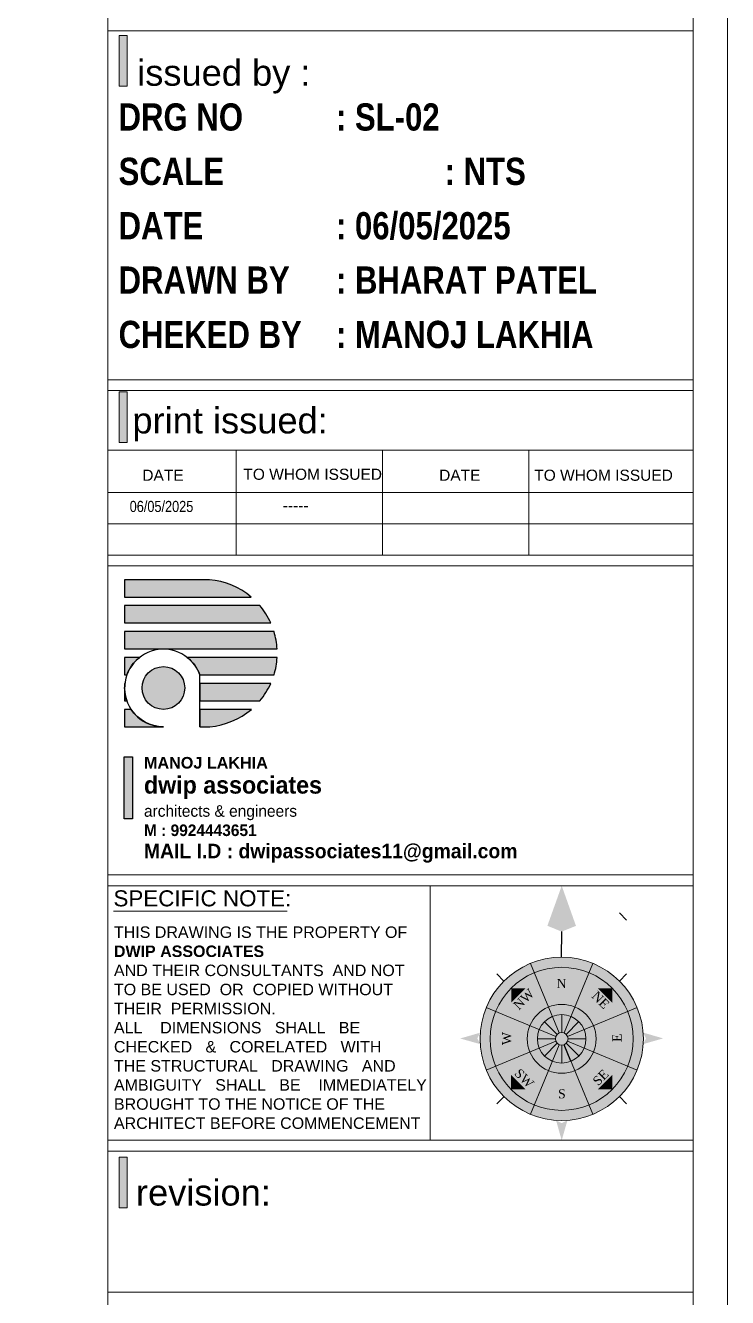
# Model space of a CAD drawing. Header units: millimetres. Extents: x 56222 to 154870, y -176352 to -121287.
# Drawn here: x 149540.8 to 149683.7, y -176092.2 to -175833.4 of the extents above; entities that cross this region are included whole.
import ezdxf
from ezdxf.enums import TextEntityAlignment as Align

# ---------------------------------------------------------------- set-up
doc = ezdxf.new("R2010")
doc.units = ezdxf.units.MM
doc.header["$MEASUREMENT"] = 0
for name, color, linetype, lineweight in [('plot boundary', 26, 'Continuous', 30), ('STAIRCASE', 45, 'Continuous', 25), ('X_SHEET', 7, 'Continuous', 9)]:
    doc.layers.add(name, color=color, linetype=linetype, lineweight=lineweight)
doc.styles.add("Cn_BT_0'-0", font='swissc.ttf')
doc.styles.add('DUTCH801', font='dutcheb.ttf', dxfattribs={"height": 6.5})
doc.styles.add('KATHA', font='swissc.ttf')
doc.styles.get("Standard").update_dxf_attribs({"font": 'arial.ttf', "height": 6})

# ---------------------------------------------------------------- blocks, each defined once
blk = doc.blocks.new('NORTH')
h = blk.add_hatch(color=9)
h.set_gradient(color1=(201, 201, 201), color2=(237, 237, 237), one_color=1, tint=0.9300000071525574, name='SPHERICAL')
edge = h.paths.add_edge_path()
edge.add_arc((329168.3621632035, -156620.0577519589), 24.14051075117318, 0, 360)
at = {"layer": 'X_SHEET'}
for color, points in [(224, [(329168.3937840788, -156574.8264257577), (329168.3734990569, -156588.3563374316), (329164.1479372866, -156586.6587594029)]), (230, [(329172.604132083, -156586.6714375416), (329168.3734990569, -156588.3563374316), (329168.3937840788, -156574.8264257577)]), (47, [(329165.3133689479, -156601.9569072046), (329168.3621632043, -156598.9172412079), (329171.4018292008, -156601.9660354646)]), (47, [(329153.429538835, -156609.3919497874), (329153.4359934898, -156605.0867582552), (329157.7411850221, -156605.0932129096)]), (47, [(329179.0279653758, -156605.1251275897), (329183.333156908, -156605.1315822445), (329183.3267022532, -156609.4367737767)]), (224, [(329143.4240205843, -156619.9287936278), (329144.2671044365, -156618.2362868549), (329138.3503037065, -156619.9364005112)]), (230, [(329144.2721756926, -156621.6187647733), (329143.4240205843, -156619.9287936278), (329138.3503037065, -156619.9364005112)]), (47, [(329147.2216738365, -156620.0292261466), (329150.2704680939, -156616.9895601498), (329150.2613398336, -156623.078020403)]), (47, [(329186.4538796975, -156623.0974179562), (329186.4630079575, -156617.0089577027), (329189.502673954, -156620.0577519591)]), (230, [(329192.4521507145, -156621.6187647733), (329193.3003058228, -156619.9287936278), (329198.3740227006, -156619.9364005112)]), (224, [(329193.3003058228, -156619.9287936278), (329192.4572219706, -156618.2362868549), (329198.3740227006, -156619.9364005112)]), (47, [(329153.3911695001, -156634.9839216731), (329153.3976241551, -156630.6787301413), (329157.6963610327, -156634.9903763278)]), (47, [(329178.9831413864, -156635.0222910077), (329183.2947875729, -156630.7235541302), (329183.2883329185, -156635.0287456625)]), (47, [(329171.3792621133, -156638.1585729527), (329165.2908018605, -156638.149444693), (329168.3304678571, -156641.1982389501)]), (230, [(329166.6755984594, -156644.1335473365), (329168.3655696049, -156644.9817024448), (329168.3579627215, -156650.0554193226)]), (224, [(329168.3655696049, -156644.9817024448), (329170.0580763778, -156644.1386185926), (329168.3579627215, -156650.0554193226)])]:
    blk.add_hatch(color=color, dxfattribs=at).paths.add_polyline_path(points)
at = {"color": 254, "lineweight": 5}
for p, q in [((329185.432082057, -156582.8466500555), (329187.5534024005, -156584.9679703991)), ((329167.0348499589, -156618.7304387143), (329163.2884406234, -156614.9840293787)), ((329168.3621632035, -156618.1806475668), (329168.3621632035, -156612.8824246743)), ((329169.6894764482, -156618.7304387143), (329173.4358857837, -156614.9840293787)), ((329166.4850588114, -156620.0577519589), (329161.186835919, -156620.0577519589)), ((329170.2392675956, -156620.0577519589), (329175.5374904882, -156620.0577519589)), ((329167.0348499589, -156621.3850652036), (329163.2884406234, -156625.1314745391)), ((329168.3621632035, -156621.934856351), (329168.3621632035, -156627.2330792435)), ((329169.6894764482, -156621.3850652036), (329173.4358857837, -156625.1314745391))]:
    blk.add_line(p, q, dxfattribs=at)
at = {"color": 250, "lineweight": 9}
for p, q in [((329151.3035802034, -156602.9878331054), (329149.1822598599, -156600.8665127618)), ((329167.6438264519, -156618.3235336306), (329159.1239896908, -156597.7548281713)), ((329169.0804999553, -156618.3235336306), (329177.6003367161, -156597.7548281712)), ((329185.432082057, -156602.9878331054), (329187.5534024005, -156600.8665127618)), ((329146.0592394161, -156610.8195784457), (329166.6279448753, -156619.3394152072)), ((329170.0963815318, -156619.3394152072), (329190.665086991, -156610.8195784457)), ((329146.0592394161, -156629.2959254722), (329166.6279448753, -156620.7760887106)), ((329159.1239896906, -156642.3606757465), (329167.643826452, -156621.7919702872)), ((329177.6003367164, -156642.3606757465), (329169.0804999552, -156621.7919702872)), ((329170.0963815318, -156620.7760887106), (329190.665086991, -156629.2959254722)), ((329151.3035802034, -156637.1276708124), (329149.1822598599, -156639.248991156)), ((329185.432082057, -156637.1276708124), (329187.5534024005, -156639.248991156))]:
    blk.add_line(p, q, dxfattribs=at)
at = {"color": 1}
blk.add_line((329171.108042077, -156626.6868899763), (329169.0804999553, -156621.7919702872), dxfattribs=at)
at = {"lineweight": 9}
for radius in [24.14051075117318, 21.14051075117984, 10.17532728460417, 7.17532728461083, 1.877104392100591]:
    blk.add_circle((329168.3621632035, -156620.0577519589), radius, dxfattribs=at)
at = {"layer": 'X_SHEET', "color": 29, "linetype": 'Continuous', "lineweight": 25}
blk.add_line((329168.3621632035, -156595.9172412077), (329168.3734990569, -156588.3563374316), dxfattribs=at)
at = {"layer": 'X_SHEET', "color": 26, "linetype": 'ByBlock', "lineweight": -2, "style": 'DUTCH801'}
for s, rotation, p in [('NW', 44.91409808832454, (329156.1914607405, -156607.3916111174)), ('N', 359.9140980894007, (329168.303544484, -156602.3570721998)), ('SE', 44.91409808832454, (329178.9328209858, -156630.5113682479)), ('S', 359.9140980894007, (329168.4133798605, -156634.9479959616))]:
    blk.add_text(s, height=2.7, rotation=rotation, dxfattribs=at).set_placement(p, align=Align.TOP_CENTER)
for s, rotation, p in [('NE', 314.9140980888976, (329178.9289929538, -156609.5513213008)), ('W', 89.91409808963222, (329153.4522928761, -156619.9590685183)), ('E', 89.91409808963222, (329186.0556431458, -156619.7610153191)), ('SW', 314.9140980888976, (329156.3279463934, -156632.6537724308))]:
    blk.add_text(s, height=2.7, rotation=rotation, dxfattribs=at).set_placement(p, align=Align.CENTER)
blk = doc.blocks.new('logo')
at = {"layer": 'STAIRCASE', "linetype": 'Continuous', "ltscale": 15}
h = blk.add_hatch(color=0, dxfattribs=at)
edge = h.paths.add_edge_path()
edge.add_line((52190.17701092365, -8438.837444591703), (52131.53455873378, -8438.837444591703))
edge.add_line((52131.53455873378, -8438.837444591703), (52131.53455873378, -8450.837444591703))
edge.add_line((52131.53455873378, -8450.837444591703), (52219.13353665334, -8450.837444591703))
edge.add_arc((52186.07938607487, -8489.66187546931), 50.98934499907119, 49.58975698155604, 85.39060465791819)
edge = h.paths.add_edge_path()
edge.add_line((52225.03581458451, -8456.763395546865), (52131.53455873378, -8456.763395546865))
edge.add_line((52131.53455873378, -8456.763395546865), (52131.53455873378, -8468.763395546865))
edge.add_line((52131.53455873378, -8468.763395546865), (52232.58924352859, -8468.763395546865))
edge.add_arc((52186.07938607487, -8489.66187546932), 50.98934499907353, 24.19602448674761, 40.1808997135473)
edge = h.paths.add_edge_path()
edge.add_line((52234.82091538775, -8474.689346502026), (52131.53455873378, -8474.689346502026))
edge.add_line((52131.53455873378, -8474.689346502026), (52131.53455873378, -8486.689346502026))
edge.add_line((52131.53455873378, -8486.689346502026), (52236.98201248032, -8486.689346502026))
edge.add_arc((52186.07938607487, -8489.661875469319), 50.98934499907579, 3.342070423068783, 17.07602453624784)
edge = h.paths.add_edge_path()
edge.add_line((52236.98312466052, -8492.615297457187), (52174.84297450418, -8492.615297457187))
edge.add_arc((52158.31490960281, -8513.686848498464), 26.78035086904048, 19.80006977347449, 51.890136656870425, ccw=False)
edge.add_line((52183.51201567423, -8504.615297457187), (52234.82678061332, -8504.615297457187))
edge.add_arc((52186.07938607487, -8489.66187546931), 50.98934499906755, 342.9464344103156, 356.6794360763926)
edge = h.paths.add_edge_path()
edge.add_line((52232.59782423588, -8510.541248412348), (52183.51201567423, -8510.541248412348))
edge.add_line((52183.51201567423, -8510.541248412348), (52183.51201567423, -8522.541248412348))
edge.add_line((52183.51201567423, -8522.541248412348), (52225.0519422947, -8522.541248412348))
edge.add_arc((52186.07938607487, -8489.66187546933), 50.98934499906079, 319.847196360396, 335.8275113473365)
edge = h.paths.add_edge_path()
edge.add_line((52219.15596601582, -8528.46719936751), (52183.51201567423, -8528.46719936751))
edge.add_line((52183.51201567423, -8528.46719936751), (52183.51201567423, -8540.46719936751))
edge.add_line((52183.51201567423, -8540.46719936751), (52190.40747653529, -8540.46719936751))
edge.add_arc((52186.07938607487, -8489.661875469317), 50.98934499906522, 274.8692539683935, 310.44335165766)
edge = h.paths.add_edge_path()
edge.add_line((52135.98268130251, -8528.46719936751), (52131.53455873377, -8528.46719936751))
edge.add_line((52131.53455873377, -8528.46719936751), (52131.53455873377, -8540.46719936751))
edge.add_line((52131.53455873377, -8540.46719936751), (52158.31490960281, -8540.46719936751))
edge.add_arc((52158.31490960281, -8513.686848498468), 26.78035086904129, 213.4981649148924, 270, ccw=False)
edge = h.paths.add_edge_path()
edge.add_line((52131.53455873377, -8513.686848498492), (52131.53455873377, -8522.541248412348))
edge.add_line((52131.53455873377, -8522.541248412348), (52133.04067776811, -8522.541248412348))
edge.add_arc((52158.31490960281, -8513.686848498477), 26.78035086904143, 180.0000000000311, 199.3070467286024, ccw=False)
edge = h.paths.add_edge_path()
edge.add_line((52131.71994028967, -8510.541248412348), (52131.53455873377, -8510.541248412348))
edge.add_line((52131.53455873377, -8510.541248412348), (52131.53455873377, -8513.686848498484))
edge.add_arc((52158.31490960281, -8513.686848498512), 26.78035086904129, 173.2545084101257, 179.9999999999416, ccw=False)
edge = h.paths.add_edge_path()
edge.add_line((52141.78684470145, -8492.615297457187), (52131.53455873378, -8492.615297457187))
edge.add_line((52131.53455873378, -8492.615297457187), (52131.53455873377, -8504.615297457187))
edge.add_line((52131.53455873377, -8504.615297457187), (52133.11780353139, -8504.615297457187))
edge.add_arc((52158.31490960281, -8513.686848498464), 26.7803508690404, 128.1098633431295, 160.1999302265254, ccw=False)
edge = h.paths.add_edge_path()
edge.add_arc((52158.31490960281, -8513.686848498468), 14.78035086904056, 0, 360)
at = {"layer": 'STAIRCASE', "color": 0, "linetype": 'Continuous', "ltscale": 15}
blk.add_line((52183.51201567423, -8540.46719936751), (52183.51201567423, -8504.615297457187), dxfattribs=at)
for points in [[(52190.17701092365, -8438.837444591703), (52131.53455873378, -8438.837444591703), (52131.53455873378, -8450.837444591703), (52219.13353665334, -8450.837444591703, 0.157493798181066)], [(52225.03581458451, -8456.763395546865), (52131.53455873378, -8456.763395546865), (52131.53455873378, -8468.763395546865), (52232.58924352859, -8468.763395546865, 0.06986049528061673)], [(52234.82091538775, -8474.689346502026), (52131.53455873378, -8474.689346502026), (52131.53455873378, -8486.689346502026), (52236.98201248032, -8486.689346502026, 0.05999751561566156)], [(52141.78684470145, -8492.615297457187), (52131.53455873378, -8492.615297457187), (52131.53455873377, -8504.615297457187), (52133.11780353139, -8504.615297457187, -0.1409416100228862)], [(52236.98312466052, -8492.615297457187), (52174.84297450418, -8492.615297457187, -0.1409416100228862), (52183.51201567423, -8504.615297457187), (52234.82678061332, -8504.615297457187, 0.05999334482245701)], [(52131.71994028967, -8510.541248412348), (52131.53455873377, -8510.541248412348), (52131.53455873377, -8513.686848498484, -0.02944126149860299)], [(52232.59782423588, -8510.541248412348), (52183.51201567423, -8510.541248412348), (52183.51201567423, -8522.541248412348), (52225.0519422947, -8522.541248412348, 0.06984050039736454)], [(52131.53455873377, -8513.686848498492), (52131.53455873377, -8522.541248412348), (52133.04067776811, -8522.541248412348, -0.08444273766313098)], [(52135.98268130251, -8528.46719936751), (52131.53455873377, -8528.46719936751), (52131.53455873377, -8540.46719936751), (52158.31490960281, -8540.46719936751, -0.251655065199232)], [(52219.15596601582, -8528.46719936751), (52183.51201567423, -8528.46719936751), (52183.51201567423, -8540.46719936751), (52190.40747653529, -8540.46719936751, 0.1564800313930307)]]:
    blk.add_lwpolyline(points, format="xyb", close=True, dxfattribs=at)
blk.add_circle((52158.31490960281, -8513.686848498468), 14.78035086904056, dxfattribs=at)
blk.add_arc((52158.31490960281, -8513.686848498468), 26.78035086904056, 19.8000697734819, 270, dxfattribs=at)

msp = doc.modelspace()

# ---------------------------------------------------------------- hatches: boundary and pattern name
at = {"layer": 'STAIRCASE', "linetype": 'Continuous', "ltscale": 15}
msp.add_hatch(color=251, dxfattribs=at).paths.add_polyline_path([(149560.883529435, -175982.2449316788), (149562.6043821239, -175982.2449316788), (149562.6043821239, -175994.8301725507), (149560.883529435, -175994.8301725507)])
at = {"layer": 'X_SHEET', "ltscale": 0.25}
h = msp.add_hatch(color=0, dxfattribs=at)
h.dxf.hatch_style = 1
h.paths.add_polyline_path([(149561.5114777029, -175835.510085047), (149559.9094178087, -175835.510085047), (149559.9094178087, -175845.8142951312), (149561.5114777029, -175845.8142951312)])
h = msp.add_hatch(color=0, dxfattribs=at)
h.dxf.hatch_style = 1
h.paths.add_polyline_path([(149561.508045913, -175907.9830003632), (149559.9059860187, -175907.9830003632), (149559.9059860187, -175918.2872104475), (149561.508045913, -175918.2872104475)])
h = msp.add_hatch(color=0, dxfattribs=at)
h.dxf.hatch_style = 1
h.paths.add_polyline_path([(149561.5114337035, -176063.6735467078), (149559.9093738093, -176063.6735467078), (149559.9093738093, -176073.9777567922), (149561.5114337035, -176073.9777567922)])

# ---------------------------------------------------------------- linework, layer by layer
at = {"layer": 'plot boundary', "color": 251, "ltscale": 0.25}
msp.add_lwpolyline([(149560.883529435, -175982.2449316788), (149562.6043821239, -175982.2449316788), (149562.6043821239, -175994.8301725507), (149560.883529435, -175994.8301725507)], close=True, dxfattribs=at)
at = {"layer": 'X_SHEET', "color": 0, "linetype": 'Continuous', "lineweight": 9}
for p, q in [((149557.5625869931, -175919.8056837694), (149676.7018140289, -175919.8056837694)), ((149583.6985368552, -175919.8056837694), (149583.6985368552, -175941.1705561513)), ((149613.4748090262, -175919.8056837694), (149613.4748090262, -175941.1705561513)), ((149643.2403488375, -175919.8056837694), (149643.2403488375, -175941.1705561513)), ((149676.7018140289, -175928.4599860537), (149557.5632442068, -175928.4599860537)), ((149676.7018140289, -175934.8152711024), (149557.5639188797, -175934.8152711024))]:
    msp.add_line(p, q, dxfattribs=at)
at = {"layer": 'X_SHEET', "linetype": 'Continuous'}
msp.add_line((149558.7423296487, -176013.6228731818), (149594.0590386796, -176013.6228731818), dxfattribs=at)
at = {"layer": 'X_SHEET'}
for points in [[(149683.705192273, -176176.3276276354), (148916.5568237953, -176176.3276276354), (148916.5568237953, -175641.3948171525), (149683.705192273, -175641.3948171525)], [(149676.705192273, -176169.3276276354), (148923.5568237953, -176169.3276276354), (148923.5568237953, -175648.3948171525), (149676.705192273, -175648.3948171525)], [(149557.5645935525, -175648.3948171525), (149676.7051564601, -175648.3948171525), (149676.7052740065, -176169.3276276354), (149557.5647110989, -176169.3276276354)], [(149557.5645935525, -175834.5369833145), (149676.7052018195, -175834.5369833145), (149676.7052018195, -175905.5124778697), (149557.5645935525, -175905.5124778697)], [(149557.5645935525, -175941.1705561513), (149676.7018140289, -175941.1705561513), (149676.7018140289, -175907.7200359533), (149557.5645935525, -175907.7200359533)], [(149557.5645935525, -175943.3781142349), (149676.7052018195, -175943.3781142349), (149676.7052018195, -176006.2465435275), (149557.5645935525, -176006.2465435275)], [(149623.2055593337, -176060.231537028), (149557.5645935525, -176060.231537028), (149557.5645935525, -176008.4541016111), (149623.2055593345, -176008.4541016111)], [(149557.5645935525, -176060.231537028), (149676.7052018195, -176060.231537028), (149676.7052018195, -176008.4541016111), (149557.5645935525, -176008.4541016111)], [(149557.5645935525, -176062.4390951115), (149676.7052018195, -176062.4390951115), (149676.7052018195, -176091.112506604), (149557.5645935525, -176091.112506604)]]:
    msp.add_lwpolyline(points, close=True, dxfattribs=at)
at = {"layer": 'X_SHEET', "color": 0, "ltscale": 0.25}
for points in [[(149559.9094178087, -175835.5100850472), (149561.5114777029, -175835.5100850472), (149561.5114777029, -175845.8142951314), (149559.9094178087, -175845.8142951314)], [(149559.9059860187, -175907.9830003633), (149561.508045913, -175907.9830003633), (149561.508045913, -175918.2872104476), (149559.9059860187, -175918.2872104476)], [(149559.9093738093, -176063.673546708), (149561.5114337035, -176063.673546708), (149561.5114337035, -176073.9777567924), (149559.9093738093, -176073.9777567924)]]:
    msp.add_lwpolyline(points, close=True, dxfattribs=at)

# ---------------------------------------------------------------- block references
at = {"xscale": 0.688264134949701, "yscale": 0.688264134949701, "zscale": 0.688264134949701, "rotation": 0.02728220468809862}
msp.add_blockref('NORTH', (-76956.13250108866, -68351.50620474588), dxfattribs=at)
at = {"layer": 'STAIRCASE', "color": 251, "linetype": 'Continuous', "xscale": 0.2942633925413247, "yscale": 0.2942633925413247, "zscale": 0.2942633925413247}
msp.add_blockref('logo', (134220.6082952878, -173462.9453700991), dxfattribs=at)

# ---------------------------------------------------------------- texts
at = {"layer": 'plot boundary', "color": 251, "ltscale": 0.25, "insert": (149564.9427954848, -175982.2449316788), "char_height": 3.531160710809478, "attachment_point": 1}
msp.add_mtext('{\\fArial|b1|i0|c0|p34;\\H0.6667x;MANOJ LAKHIA\\fBankGothic Lt BT|b1|i0|c0|p34;\\P\\fBankGothic Md BT|b1|i0|c0|p34;\\H1.5x;dwip associates\\P\\fBankGothic Lt BT|b0|i0|c0|p34;\\H0.6667x;architects & engineers\\P\\fStylus BT|b1|i0|c0|p34;\\H0.9999x;M : 9924443651\\P\\H1.25x;MAIL I.D : dwipassociates11@gmail.com}', dxfattribs=at)
at = {"layer": 'X_SHEET', "color": 0, "ltscale": 0.25, "char_height": 5.280172871963283, "attachment_point": 1}
for s, insert in [('issued by :', (149563.5642914401, -175840.4167856109)), ('{\\fArial|b0|i0|c0|p34;print issued:}', (149562.5869425305, -175911.1507889338))]:
    msp.add_mtext(s, dxfattribs=dict(at, insert=insert))
at = {"layer": 'X_SHEET', "color": 0, "linetype": 'Continuous', "insert": (149559.7788637595, -175849.2882180433), "char_height": 5.5286672042278, "attachment_point": 1, "line_spacing_factor": 1.2, "style": "Cn_BT_0'-0"}
msp.add_mtext('\\A1;{\\fSwis721 Cn BT|b1|i0|c0|p34;DRG NO ^I: SL-02\\PSCALE ^I^I: NTS\\PDATE ^I^I: 06/05/2025\\P\\A0;DRAWN BY ^I: BHARAT PATEL\\PCHEKED BY ^I: MANOJ LAKHIA}', dxfattribs=at)
at = {"layer": 'X_SHEET', "color": 0, "linetype": 'Continuous', "attachment_point": 1}
for s, insert, char_height in [('{\\fArial|b0|i0|c0|p34;DATE}', (149564.5995397494, -175923.7999608193), 2.258419395243443), ('{\\fArial|b0|i0|c0|p34;TO WHOM ISSUED}', (149585.1668885622, -175923.6056250292), 2.258419395243443), ('{\\fArial|b0|i0|c0|p34;DATE}', (149625.0071693218, -175923.7999608193), 2.258419395243443), ('{\\fArial|b0|i0|c0|p34;TO WHOM ISSUED}', (149644.3629333641, -175923.7999608193), 2.258419395243443), ('{\\fArial|b0|i0|c0|p34;-----}', (149593.1883051812, -175929.9609100779), 2.258419395243443), ('THIS DRAWING IS THE PROPERTY OF \\P{\\fArial|b1|i0|c0|p34;\\C59;DWIP ASSOCIATES\\C29; \\fArial|b0|i0|c0|p34;\\P}AND THEIR CONSULTANTS  AND NOT \\PTO BE USED  OR  COPIED WITHOUT \\PTHEIR  PERMISSION.\\PALL    DIMENSIONS   SHALL   BE   \\PCHECKED   &   CORELATED   WITH   \\PTHE STRUCTURAL   DRAWING   AND   \\PAMBIGUITY   SHALL   BE    IMMEDIATELY \\PBROUGHT TO THE NOTICE OF THE \\PARCHITECT BEFORE COMMENCEMENT', (149558.8317823472, -176016.7217860789), 2.330296609741346)]:
    msp.add_mtext(s, dxfattribs=dict(at, insert=insert, char_height=char_height))
at = {"layer": 'X_SHEET', "color": 0, "linetype": 'Continuous', "insert": (149562.033227604, -175930.155245868), "char_height": 2.258419395243443, "attachment_point": 1, "style": 'KATHA'}
msp.add_mtext('06/05/2025', dxfattribs=at)
at = {"layer": 'X_SHEET', "linetype": 'Continuous', "insert": (149558.7267341339, -176009.3728301994), "char_height": 3.262161348684978, "attachment_point": 1}
msp.add_mtext('SPECIFIC NOTE:', dxfattribs=at)
at = {"layer": 'X_SHEET', "color": 29, "ltscale": 0.25, "insert": (149563.31286691, -176068.2217522633), "char_height": 5.280172871963283, "attachment_point": 1}
msp.add_mtext('{\\C0;revision:}', dxfattribs=at)

doc.saveas('drawing.dxf')
